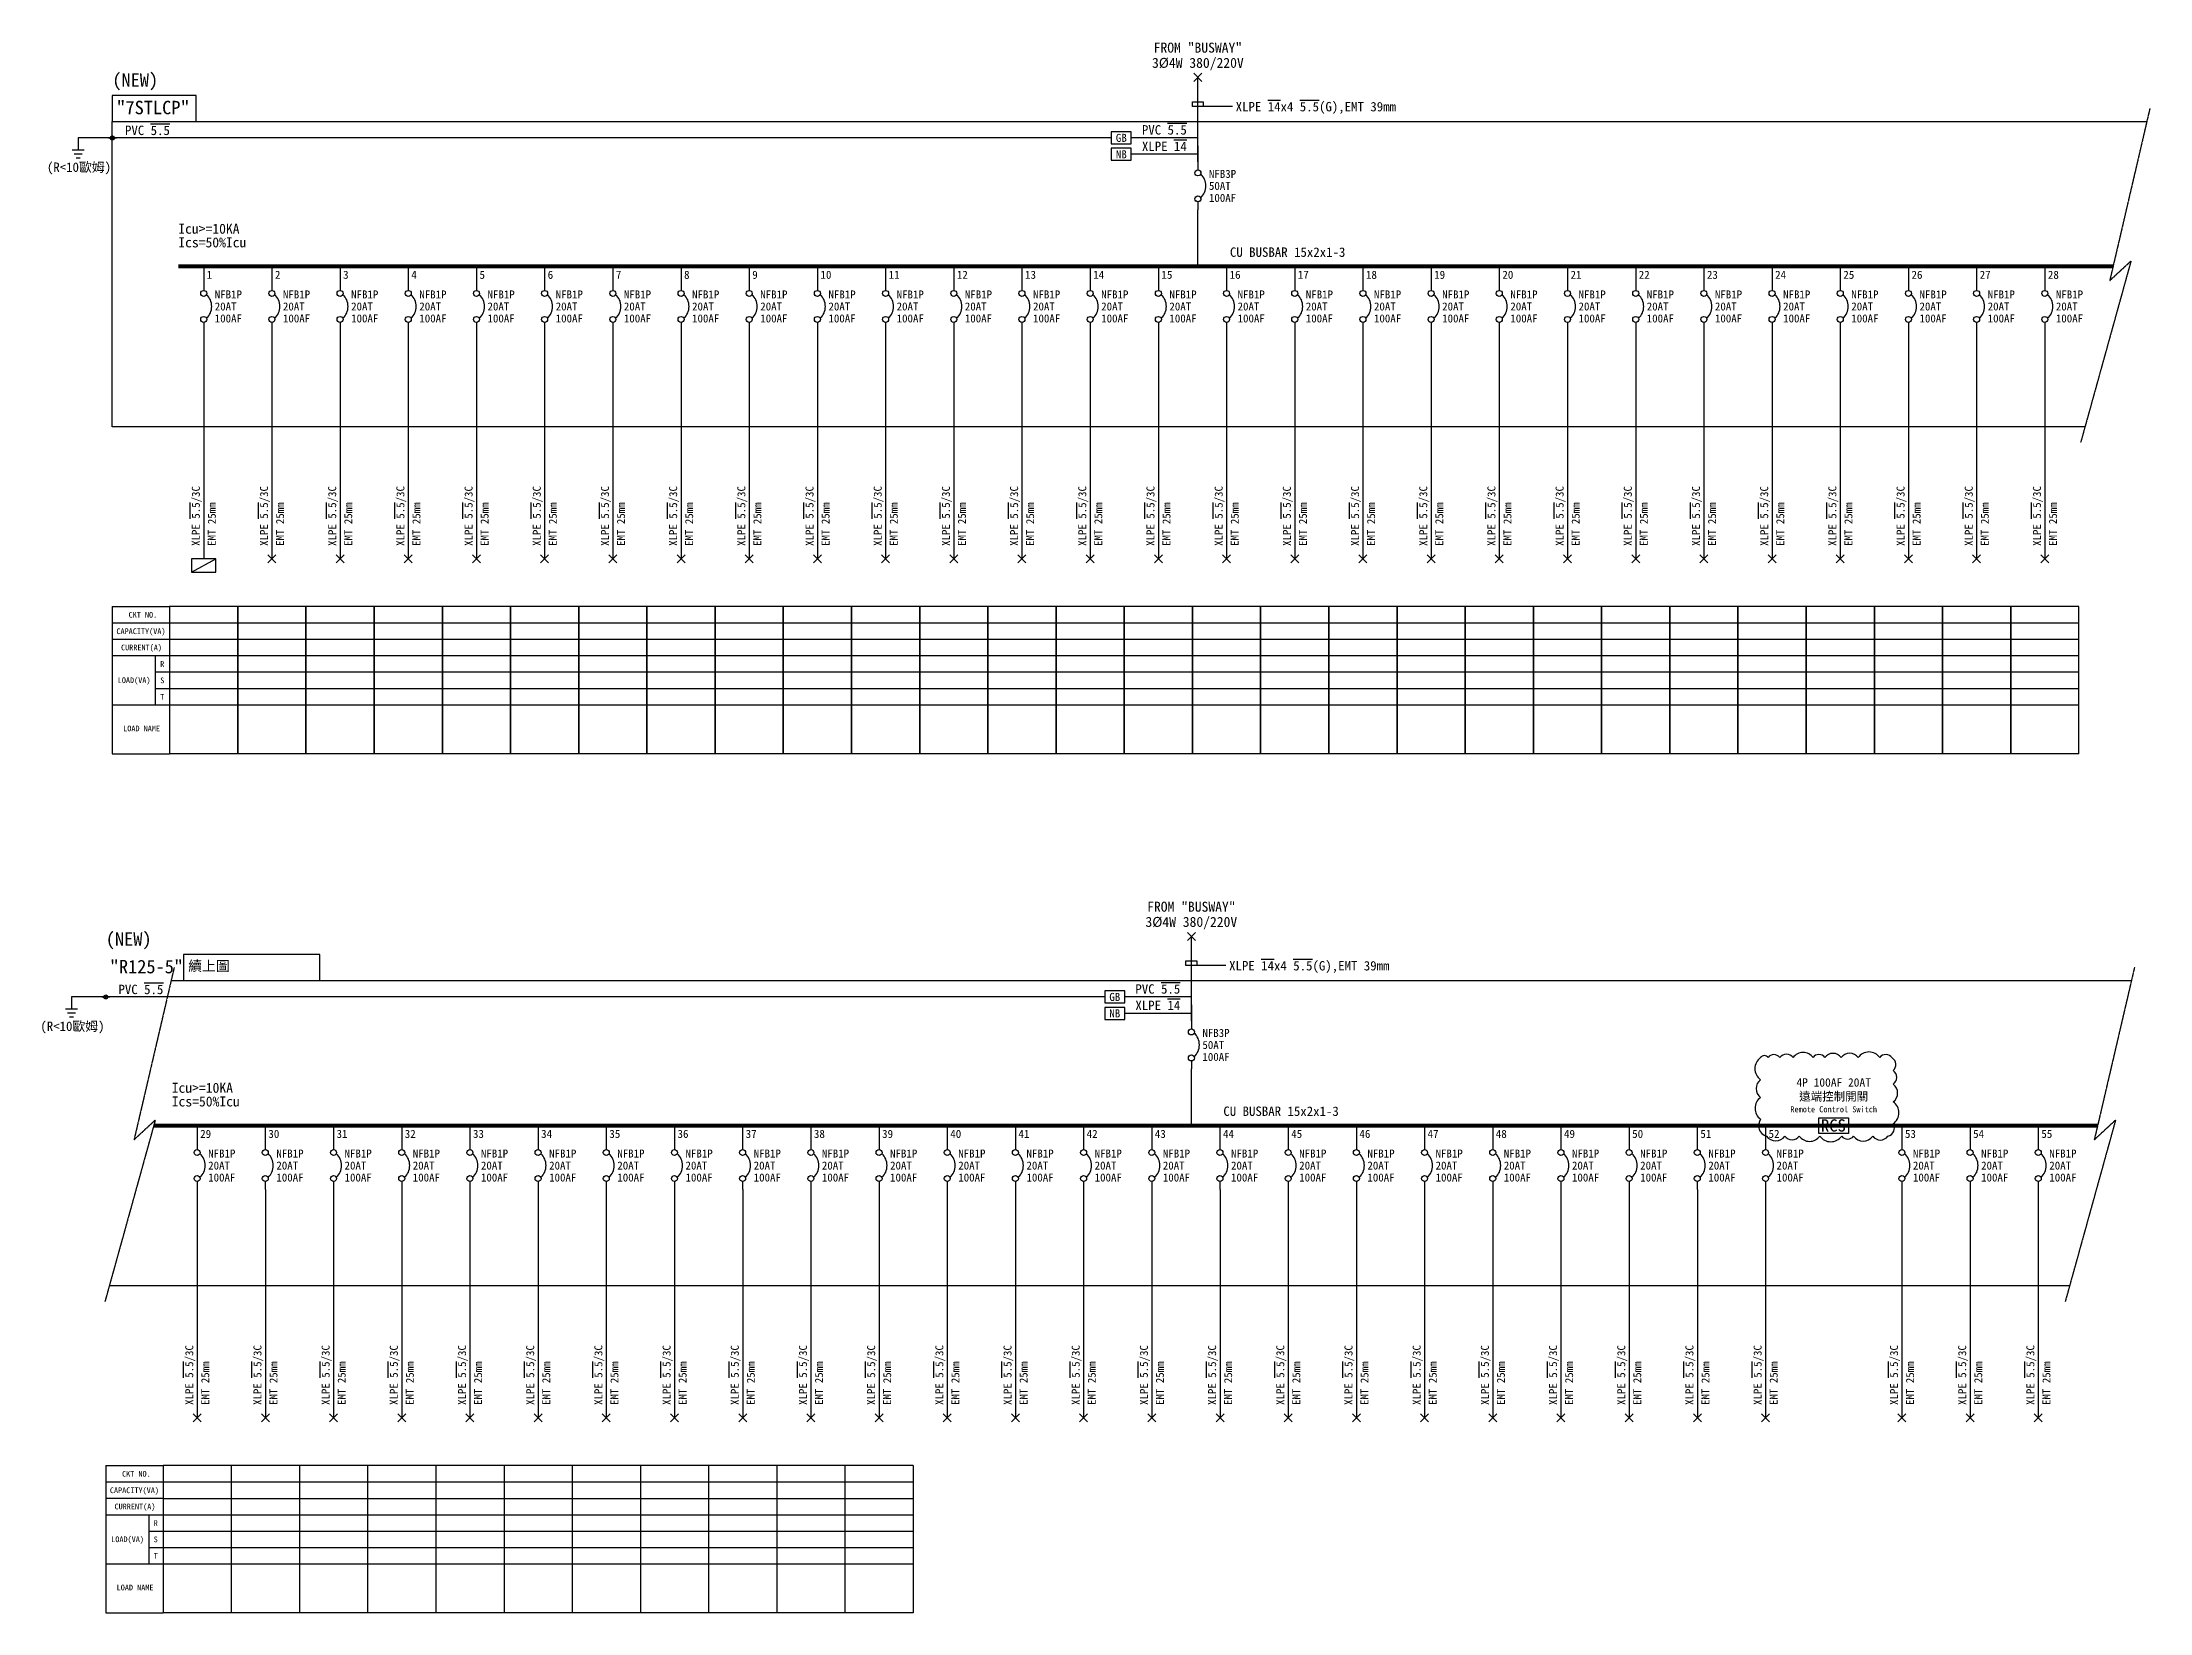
# Model space of a CAD drawing. Header units: millimetres. Extents: x 2201 to 372602, y -460 to 64535.
# Drawn here: x 2201 to 64792, y 820 to 47478 of the extents above; entities that cross this region are included whole.
import ezdxf
from ezdxf.enums import TextEntityAlignment as Align

# ---------------------------------------------------------------- set-up
doc = ezdxf.new("R2010")
doc.units = ezdxf.units.MM
doc.set_wipeout_variables(frame=1)
doc.linetypes.add('CAD TEMPLATE [橫]$0$CENTER', pattern=[2, 1.25, -0.25, 0.25, -0.25])
for name, color, linetype in [('CAD TEMPLATE [橫]$0$4', 4, 'Continuous'), ('CAD TEMPLATE [橫]$0$BOX', 7, 'CAD TEMPLATE [橫]$0$CENTER'), ('CAD TEMPLATE [橫]$0$COLUMN', 7, 'Continuous'), ('CAD TEMPLATE [橫]$0$TEXT', 2, 'Continuous')]:
    doc.layers.add(name, color=color, linetype=linetype)
doc.styles.add('CAD TEMPLATE [橫]$0$標楷體', font='kaiu.ttf')

# ---------------------------------------------------------------- blocks, each defined once
blk = doc.blocks.new('CAD TEMPLATE [橫]$0$DOT')
blk.add_line((-1, 0), (1, 0))
for radius in [0.5, 0.25]:
    blk.add_circle((0, 0), radius)
blk = doc.blocks.new('CAD TEMPLATE [橫]$0$GND')
for p, q in [((-1.5, 0), (1.5, 0)), ((-1, -1), (1, -1)), ((-0.5, -2), (0.5, -2))]:
    blk.add_line(p, q)
blk = doc.blocks.new('CAD TEMPLATE [橫]$0$NFB')
at = {"color": 7}
for p, q in [((-6, 0), (-4, 0)), ((4, 0), (6, 0))]:
    blk.add_line(p, q, dxfattribs=at)
for centre in [(-3.25, 0), (3.25, 0)]:
    blk.add_circle(centre, 0.75, dxfattribs=at)
blk.add_arc((0, -2.0625), 4.0625, 42.832341, 137.167659, dxfattribs=at)
blk = doc.blocks.new('CAD TEMPLATE [橫]$0$XPT')
for p, q in [((-1, 1), (1, -1)), ((1, 1), (-1, -1))]:
    blk.add_line(p, q)
blk = doc.blocks.new('*U26')
at = {"color": 0, "linetype": 'Continuous'}
blk.add_line((257778, -111657), (257778, -111522), dxfattribs=at)
at = {"linetype": 'Continuous'}
for p, q in [((257778, -114660), (257778, -111657)), ((257778, -113769), (216208, -113771)), ((216208, -113771), (216208, -114216)), ((257778, -118494), (257778, -116442))]:
    blk.add_line(p, q, dxfattribs=at)
blk.add_lwpolyline([(259057, -112606), (257573, -112606), (257573, -112434), (257979, -112434), (257979, -112606)])
at = {"color": 0, "xscale": 150, "yscale": 150, "zscale": 150}
blk.add_blockref('CAD TEMPLATE [橫]$0$XPT', (257778, -111522), dxfattribs=at)
at = {"xscale": 148.5, "yscale": 148.5, "zscale": 148.5}
for name, p in [('CAD TEMPLATE [橫]$0$GND', (216208, -114216)), ('CAD TEMPLATE [橫]$0$DOT', (217481, -113771))]:
    blk.add_blockref(name, p, dxfattribs=at)
at = {"xscale": 148.5, "yscale": 148.5, "zscale": 148.5, "rotation": 270}
blk.add_blockref('CAD TEMPLATE [橫]$0$NFB', (257778, -115551), dxfattribs=at)
blk = doc.blocks.new('*U28')
at = {"color": 7, "linetype": 'Continuous'}
blk.add_line((0, 0), (0, -594), dxfattribs=at)
at = {"color": 7, "xscale": 148.5, "yscale": 148.5, "zscale": 148.5, "rotation": 270}
blk.add_blockref('CAD TEMPLATE [橫]$0$NFB', (0, -1485), dxfattribs=at)
blk.add_blockref('CAD TEMPLATE [橫]$0$NFB', (0, -1485), dxfattribs=at)
at = {"color": 7, "style": 'CAD TEMPLATE [橫]$0$標楷體'}
for s, p in [('20AT', (410, -1634)), ('NFB1P', (410, -1188)), ('100AF', (410, -2079))]:
    blk.add_text(s, height=297, dxfattribs=at).set_placement(p)
blk = doc.blocks.new('*U25')
at = {"ltscale": 1000}
blk.add_lwpolyline([(210435, -120870), (210435, -129351)], dxfattribs=at)
blk = doc.blocks.new('CAD TEMPLATE [橫]$0$L')
at = {"layer": 'CAD TEMPLATE [橫]$0$COLUMN', "linetype": 'Continuous'}
blk.add_line((-45, -50), (45, 0), dxfattribs=at)
blk.add_lwpolyline([(-45, 0), (-45, -50), (45, -50), (45, 0)], close=True, dxfattribs=at)
blk = doc.blocks.new('*U34')
at = {"layer": 'CAD TEMPLATE [橫]$0$4', "linetype": 'Continuous', "xscale": 10, "yscale": 10, "zscale": 10}
blk.add_blockref('CAD TEMPLATE [橫]$0$L', (210435, -126739), dxfattribs=at)
blk = doc.blocks.new('*U14')
blk.add_wipeout([(-3214, -388), (-2471, -388), (-2471, -834), (-3214, -834)])
for p, q in [((-2471, -388), (-3214, -388)), ((-3214, -388), (-3214, -834)), ((-2471, -834), (-2471, -388)), ((-3214, -834), (-2471, -834))]:
    blk.add_line(p, q)
at = {"linetype": 'Continuous'}
blk.add_line((0, -611), (-2471, -611), dxfattribs=at)
at = {"style": 'CAD TEMPLATE [橫]$0$標楷體'}
blk.add_text('GB', height=300, dxfattribs=at).set_placement((-2842, -611), align=Align.MIDDLE)
blk.add_wipeout([(-3214, -999), (-2471, -999), (-2471, -1444), (-3214, -1444)])
for p, q in [((-2471, -999), (-3214, -999)), ((-3214, -999), (-3214, -1444)), ((-3214, -1444), (-2471, -1444)), ((-2471, -1444), (-2471, -999))]:
    blk.add_line(p, q)
at = {"linetype": 'Continuous'}
blk.add_line((0, -1222), (-2471, -1222), dxfattribs=at)
at = {"style": 'CAD TEMPLATE [橫]$0$標楷體'}
blk.add_text('NB', height=300, dxfattribs=at).set_placement((-2842, -1222), align=Align.MIDDLE)
blk = doc.blocks.new('*U31')
at = {"layer": 'CAD TEMPLATE [橫]$0$TEXT', "color": 0, "style": 'CAD TEMPLATE [橫]$0$標楷體'}
for s, height, p in [('XLPE %%O5.5%%O/3C', 297.03, (-144, -4427)), ('EMT 25mm', 297, (450, -4427))]:
    blk.add_text(s, height=height, rotation=90, dxfattribs=at).set_placement(p)
blk = doc.blocks.new('*U20')
at = {"style": 'CAD TEMPLATE [橫]$0$標楷體'}
for s, height, p in [('Icu>=10KA', 371.2, (0, 1215)), ('Ics=50%%%Icu', 371.25, (0, 708))]:
    blk.add_text(s, height=height, dxfattribs=at).set_placement(p)
blk = doc.blocks.new('*U29')
at = {"layer": 'CAD TEMPLATE [橫]$0$TEXT', "color": 0, "style": 'CAD TEMPLATE [橫]$0$標楷體'}
for s, p in [('XLPE %%O14%%Ox4 %%O5.5%%O(G),EMT 39mm', (1401, 373)), ('PVC %%O5.5', (-39827, -507)), ('XLPE %%O14', (-2078, -1100)), ('PVC %%O5.5', (-2078, -489))]:
    blk.add_text(s, height=350, dxfattribs=at).set_placement(p)
blk = doc.blocks.new('*U27')
at = {"color": 7, "linetype": 'Continuous'}
blk.add_line((0, 0), (0, -594), dxfattribs=at)
at = {"color": 7, "xscale": 148.5, "yscale": 148.5, "zscale": 148.5, "rotation": 270}
blk.add_blockref('CAD TEMPLATE [橫]$0$NFB', (0, -1485), dxfattribs=at)
at = {"color": 7, "style": 'CAD TEMPLATE [橫]$0$標楷體'}
for s, p in [('50AT', (410, -1634)), ('NFB3P', (410, -1188)), ('100AF', (410, -2079))]:
    blk.add_text(s, height=297, dxfattribs=at).set_placement(p)
blk = doc.blocks.new('*U30')
at = {"color": 6, "style": 'CAD TEMPLATE [橫]$0$標楷體'}
blk.add_text('(NEW)', height=500, dxfattribs=at).set_placement((0, 326))
at = {"style": 'CAD TEMPLATE [橫]$0$標楷體'}
blk.add_text('3Ø4W 380/220V', height=371.25, dxfattribs=at).set_placement((40297, 1027), align=Align.CENTER)
blk = doc.blocks.new('*U24')
at = {"style": 'CAD TEMPLATE [橫]$0$標楷體'}
blk.add_text('(R<10歐姆)', height=350, dxfattribs=at).set_placement((1227, -1290), align=Align.RIGHT)
blk = doc.blocks.new('*U18')
at = {"xscale": 148.5, "yscale": 148.5, "zscale": 148.5}
blk.add_blockref('CAD TEMPLATE [橫]$0$XPT', (210435, -126739), dxfattribs=at)
blk = doc.blocks.new('CAD TEMPLATE [橫]$0$LOAD_HEADER1')
for p, q in [((0, 0), (0, -36)), ((0, 0), (14, 0)), ((14, 0), (14, -36)), ((0, -4), (14, -4)), ((0, -8), (14, -8)), ((0, -12), (14, -12)), ((10.5, -12), (10.5, -24)), ((10.5, -16), (14, -16)), ((10.5, -20), (14, -20)), ((0, -24), (14, -24)), ((0, -36), (14, -36))]:
    blk.add_line(p, q)
at = {"style": 'CAD TEMPLATE [橫]$0$標楷體'}
for s, p in [('CKT NO.', (3.98, -2.71)), ('CAPACITY(VA)', (1, -6.74)), ('CURRENT(A)', (2.13, -10.7)), ('R', (11.71, -14.75)), ('LOAD(VA)', (1.33, -18.72)), ('S', (11.71, -18.75)), ('T', (11.71, -22.75)), ('LOAD NAME', (2.66, -30.5))]:
    blk.add_text(s, height=1.4, dxfattribs=at).set_placement(p)
blk = doc.blocks.new('*U32')
at = {"color": 7}
for p, q in [((2126.25, 5467.5), (2126.25, 0)), ((2126.25, 5467.5), (2126.25, 0)), ((2126.25, 4860), (4657.5, 4860)), ((4657.5, 5467.5), (4657.5, 0)), ((4657.5, 4860), (7188.75, 4860)), ((7188.75, 5467.5), (7188.75, 0)), ((7188.75, 4860), (9720, 4860)), ((9720, 5467.5), (9720, 0)), ((9720, 4860), (12251.25, 4860)), ((12251.25, 5467.5), (12251.25, 0)), ((12251.25, 4860), (14782.5, 4860)), ((14782.5, 5467.5), (14782.5, 0)), ((14782.5, 4860), (17313.75, 4860)), ((17313.75, 5467.5), (17313.75, 0)), ((17313.75, 4860), (19845, 4860)), ((19845, 5467.5), (19845, 0)), ((19845, 4860), (22376.25, 4860)), ((22376.25, 5467.5), (22376.25, 0)), ((22376.25, 4860), (24907.5, 4860)), ((24907.5, 5467.5), (24907.5, 0)), ((24907.5, 4860), (27438.75, 4860)), ((27438.75, 5467.5), (27438.75, 0)), ((27438.75, 4860), (29970, 4860)), ((29970, 5467.5), (29970, 0)), ((29970, 4860), (32501.25, 4860)), ((32501.25, 5467.5), (32501.25, 0)), ((32501.25, 4860), (35032.5, 4860)), ((35032.5, 5467.5), (35032.5, 0)), ((35032.5, 4860), (37563.75, 4860)), ((37563.75, 5467.5), (37563.75, 0)), ((37563.75, 4860), (40095, 4860)), ((40095, 5467.5), (40095, 0)), ((40095, 4860), (42626.25, 4860)), ((42626.25, 5467.5), (42626.25, 0)), ((42626.25, 4860), (45157.5, 4860)), ((45157.5, 5467.5), (45157.5, 0)), ((45157.5, 4860), (47688.75, 4860)), ((47688.75, 5467.5), (47688.75, 0)), ((47688.75, 4860), (50220, 4860)), ((50220, 5467.5), (50220, 0)), ((50220, 4860), (52751.25, 4860)), ((52751.25, 5467.5), (52751.25, 0)), ((52751.25, 4860), (55282.5, 4860)), ((55282.5, 5467.5), (55282.5, 0)), ((55282.5, 4860), (57813.75, 4860)), ((57813.75, 5467.5), (57813.75, 0)), ((57813.75, 4860), (60345, 4860)), ((60345, 5467.5), (60345, 0)), ((60345, 4860), (62876.25, 4860)), ((62876.25, 5467.5), (62876.25, 0)), ((62876.25, 4860), (65407.5, 4860)), ((65407.5, 5467.5), (65407.5, 0)), ((65407.5, 4860), (67938.75, 4860)), ((67938.75, 5467.5), (67938.75, 0)), ((67938.75, 4860), (70470, 4860)), ((70470, 5467.5), (70470, 0)), ((70470, 4860), (73001.25, 4860)), ((2126.25, 4252.5), (4657.5, 4252.5)), ((4657.5, 4252.5), (7188.75, 4252.5)), ((7188.75, 4252.5), (9720, 4252.5)), ((9720, 4252.5), (12251.25, 4252.5)), ((12251.25, 4252.5), (14782.5, 4252.5)), ((14782.5, 4252.5), (17313.75, 4252.5)), ((17313.75, 4252.5), (19845, 4252.5)), ((19845, 4252.5), (22376.25, 4252.5)), ((22376.25, 4252.5), (24907.5, 4252.5)), ((24907.5, 4252.5), (27438.75, 4252.5)), ((27438.75, 4252.5), (29970, 4252.5)), ((29970, 4252.5), (32501.25, 4252.5)), ((32501.25, 4252.5), (35032.5, 4252.5)), ((35032.5, 4252.5), (37563.75, 4252.5)), ((37563.75, 4252.5), (40095, 4252.5)), ((40095, 4252.5), (42626.25, 4252.5)), ((42626.25, 4252.5), (45157.5, 4252.5)), ((45157.5, 4252.5), (47688.75, 4252.5)), ((47688.75, 4252.5), (50220, 4252.5)), ((50220, 4252.5), (52751.25, 4252.5)), ((52751.25, 4252.5), (55282.5, 4252.5)), ((55282.5, 4252.5), (57813.75, 4252.5)), ((57813.75, 4252.5), (60345, 4252.5)), ((60345, 4252.5), (62876.25, 4252.5)), ((62876.25, 4252.5), (65407.5, 4252.5)), ((65407.5, 4252.5), (67938.75, 4252.5)), ((67938.75, 4252.5), (70470, 4252.5)), ((70470, 4252.5), (73001.25, 4252.5)), ((2126.25, 3645), (4657.5, 3645)), ((4657.5, 3645), (7188.75, 3645)), ((7188.75, 3645), (9720, 3645)), ((9720, 3645), (12251.25, 3645)), ((12251.25, 3645), (14782.5, 3645)), ((14782.5, 3645), (17313.75, 3645)), ((17313.75, 3645), (19845, 3645)), ((19845, 3645), (22376.25, 3645)), ((22376.25, 3645), (24907.5, 3645)), ((24907.5, 3645), (27438.75, 3645)), ((27438.75, 3645), (29970, 3645)), ((29970, 3645), (32501.25, 3645)), ((32501.25, 3645), (35032.5, 3645)), ((35032.5, 3645), (37563.75, 3645)), ((37563.75, 3645), (40095, 3645)), ((40095, 3645), (42626.25, 3645)), ((42626.25, 3645), (45157.5, 3645)), ((45157.5, 3645), (47688.75, 3645)), ((47688.75, 3645), (50220, 3645)), ((50220, 3645), (52751.25, 3645)), ((52751.25, 3645), (55282.5, 3645)), ((55282.5, 3645), (57813.75, 3645)), ((57813.75, 3645), (60345, 3645)), ((60345, 3645), (62876.25, 3645)), ((62876.25, 3645), (65407.5, 3645)), ((65407.5, 3645), (67938.75, 3645)), ((67938.75, 3645), (70470, 3645)), ((70470, 3645), (73001.25, 3645)), ((2126.25, 3037.5), (4657.5, 3037.5)), ((2126.25, 2430), (4657.5, 2430)), ((4657.5, 3037.5), (7188.75, 3037.5)), ((4657.5, 2430), (7188.75, 2430)), ((7188.75, 3037.5), (9720, 3037.5)), ((7188.75, 2430), (9720, 2430)), ((9720, 3037.5), (12251.25, 3037.5)), ((9720, 2430), (12251.25, 2430)), ((12251.25, 3037.5), (14782.5, 3037.5)), ((12251.25, 2430), (14782.5, 2430)), ((14782.5, 3037.5), (17313.75, 3037.5)), ((14782.5, 2430), (17313.75, 2430)), ((17313.75, 3037.5), (19845, 3037.5)), ((17313.75, 2430), (19845, 2430)), ((19845, 3037.5), (22376.25, 3037.5)), ((19845, 2430), (22376.25, 2430)), ((22376.25, 3037.5), (24907.5, 3037.5)), ((22376.25, 2430), (24907.5, 2430)), ((24907.5, 3037.5), (27438.75, 3037.5)), ((24907.5, 2430), (27438.75, 2430)), ((27438.75, 3037.5), (29970, 3037.5)), ((27438.75, 2430), (29970, 2430)), ((29970, 3037.5), (32501.25, 3037.5)), ((29970, 2430), (32501.25, 2430)), ((32501.25, 3037.5), (35032.5, 3037.5)), ((32501.25, 2430), (35032.5, 2430)), ((35032.5, 3037.5), (37563.75, 3037.5)), ((35032.5, 2430), (37563.75, 2430)), ((37563.75, 3037.5), (40095, 3037.5)), ((37563.75, 2430), (40095, 2430)), ((40095, 3037.5), (42626.25, 3037.5)), ((40095, 2430), (42626.25, 2430)), ((42626.25, 3037.5), (45157.5, 3037.5)), ((42626.25, 2430), (45157.5, 2430)), ((45157.5, 3037.5), (47688.75, 3037.5)), ((45157.5, 2430), (47688.75, 2430)), ((47688.75, 3037.5), (50220, 3037.5)), ((47688.75, 2430), (50220, 2430)), ((50220, 3037.5), (52751.25, 3037.5)), ((50220, 2430), (52751.25, 2430)), ((52751.25, 3037.5), (55282.5, 3037.5)), ((52751.25, 2430), (55282.5, 2430)), ((55282.5, 3037.5), (57813.75, 3037.5)), ((55282.5, 2430), (57813.75, 2430)), ((57813.75, 3037.5), (60345, 3037.5)), ((57813.75, 2430), (60345, 2430)), ((60345, 3037.5), (62876.25, 3037.5)), ((60345, 2430), (62876.25, 2430)), ((62876.25, 3037.5), (65407.5, 3037.5)), ((62876.25, 2430), (65407.5, 2430)), ((65407.5, 3037.5), (67938.75, 3037.5)), ((65407.5, 2430), (67938.75, 2430)), ((67938.75, 3037.5), (70470, 3037.5)), ((67938.75, 2430), (70470, 2430)), ((70470, 3037.5), (73001.25, 3037.5)), ((70470, 2430), (73001.25, 2430)), ((2126.25, 1822.5), (4657.5, 1822.5)), ((4657.5, 1822.5), (7188.75, 1822.5)), ((7188.75, 1822.5), (9720, 1822.5)), ((9720, 1822.5), (12251.25, 1822.5)), ((12251.25, 1822.5), (14782.5, 1822.5)), ((14782.5, 1822.5), (17313.75, 1822.5)), ((17313.75, 1822.5), (19845, 1822.5)), ((19845, 1822.5), (22376.25, 1822.5)), ((22376.25, 1822.5), (24907.5, 1822.5)), ((24907.5, 1822.5), (27438.75, 1822.5)), ((27438.75, 1822.5), (29970, 1822.5)), ((29970, 1822.5), (32501.25, 1822.5)), ((32501.25, 1822.5), (35032.5, 1822.5)), ((35032.5, 1822.5), (37563.75, 1822.5)), ((37563.75, 1822.5), (40095, 1822.5)), ((40095, 1822.5), (42626.25, 1822.5)), ((42626.25, 1822.5), (45157.5, 1822.5)), ((45157.5, 1822.5), (47688.75, 1822.5)), ((47688.75, 1822.5), (50220, 1822.5)), ((50220, 1822.5), (52751.25, 1822.5)), ((52751.25, 1822.5), (55282.5, 1822.5)), ((55282.5, 1822.5), (57813.75, 1822.5)), ((57813.75, 1822.5), (60345, 1822.5)), ((60345, 1822.5), (62876.25, 1822.5)), ((62876.25, 1822.5), (65407.5, 1822.5)), ((65407.5, 1822.5), (67938.75, 1822.5)), ((67938.75, 1822.5), (70470, 1822.5)), ((70470, 1822.5), (73001.25, 1822.5))]:
    blk.add_line(p, q, dxfattribs=at)
at = {"ltscale": 1000}
for p, q in [((4657.5, 0), (4657.5, 5467.5)), ((7188.75, 0), (7188.75, 5467.5)), ((9720, 0), (9720, 5467.5)), ((12251.25, 0), (12251.25, 5467.5)), ((14782.5, 0), (14782.5, 5467.5)), ((17313.75, 0), (17313.75, 5467.5)), ((19845, 0), (19845, 5467.5)), ((22376.25, 0), (22376.25, 5467.5)), ((24907.5, 0), (24907.5, 5467.5)), ((27438.75, 0), (27438.75, 5467.5)), ((29970, 0), (29970, 5467.5)), ((32501.25, 0), (32501.25, 5467.5)), ((35032.5, 0), (35032.5, 5467.5)), ((37563.75, 0), (37563.75, 5467.5)), ((40095, 0), (40095, 5467.5)), ((42626.25, 0), (42626.25, 5467.5)), ((45157.5, 0), (45157.5, 5467.5)), ((47688.75, 0), (47688.75, 5467.5)), ((50220, 0), (50220, 5467.5)), ((52751.25, 0), (52751.25, 5467.5)), ((55282.5, 0), (55282.5, 5467.5)), ((57813.75, 0), (57813.75, 5467.5)), ((60345, 0), (60345, 5467.5)), ((62876.25, 0), (62876.25, 5467.5)), ((65407.5, 0), (65407.5, 5467.5)), ((67938.75, 0), (67938.75, 5467.5)), ((70470, 0), (70470, 5467.5)), ((73001.25, 0), (73001.25, 5467.5))]:
    blk.add_line(p, q, dxfattribs=at)
at = {"color": 7, "ltscale": 1000}
for p, q in [((4657.5, 0), (2126.25, 0)), ((7188.75, 0), (4657.5, 0)), ((9720, 0), (7188.75, 0)), ((12251.25, 0), (9720, 0)), ((14782.5, 0), (12251.25, 0)), ((17313.75, 0), (14782.5, 0)), ((19845, 0), (17313.75, 0)), ((22376.25, 0), (19845, 0)), ((24907.5, 0), (22376.25, 0)), ((27438.75, 0), (24907.5, 0)), ((29970, 0), (27438.75, 0)), ((32501.25, 0), (29970, 0)), ((35032.5, 0), (32501.25, 0)), ((37563.75, 0), (35032.5, 0)), ((40095, 0), (37563.75, 0)), ((42626.25, 0), (40095, 0)), ((45157.5, 0), (42626.25, 0)), ((47688.75, 0), (45157.5, 0)), ((50220, 0), (47688.75, 0)), ((52751.25, 0), (50220, 0)), ((55282.5, 0), (52751.25, 0)), ((57813.75, 0), (55282.5, 0)), ((60345, 0), (57813.75, 0)), ((62876.25, 0), (60345, 0)), ((65407.5, 0), (62876.25, 0)), ((67938.75, 0), (65407.5, 0)), ((70470, 0), (67938.75, 0)), ((73001.25, 0), (70470, 0))]:
    blk.add_line(p, q, dxfattribs=at)
blk.add_lwpolyline([(0, 23480.4597), (3110.831713, 23480.4597), (3110.831713, 24443.90084), (0, 24443.90084)], close=True, dxfattribs=at)
blk.add_lwpolyline([(73227.260906, 12146.186788), (0, 12146.186788), (0, 23480.4597), (75522.107819, 23480.4597)], dxfattribs=at)
at = {"color": 0, "const_width": 150.35625}
blk.add_lwpolyline([(2449.276417, 18095.389682), (74267.253568, 18095.389682)], dxfattribs=at)
at = {"color": 7}
for points in [[(4657.5, 5467.5), (2126.25, 5467.5)], [(7188.75, 5467.5), (4657.5, 5467.5)], [(9720, 5467.5), (7188.75, 5467.5)], [(12251.25, 5467.5), (9720, 5467.5)], [(14782.5, 5467.5), (12251.25, 5467.5)], [(17313.75, 5467.5), (14782.5, 5467.5)], [(19845, 5467.5), (17313.75, 5467.5)], [(22376.25, 5467.5), (19845, 5467.5)], [(24907.5, 5467.5), (22376.25, 5467.5)], [(27438.75, 5467.5), (24907.5, 5467.5)], [(29970, 5467.5), (27438.75, 5467.5)], [(32501.25, 5467.5), (29970, 5467.5)], [(35032.5, 5467.5), (32501.25, 5467.5)], [(37563.75, 5467.5), (35032.5, 5467.5)], [(40095, 5467.5), (37563.75, 5467.5)], [(42626.25, 5467.5), (40095, 5467.5)], [(45157.5, 5467.5), (42626.25, 5467.5)], [(47688.75, 5467.5), (45157.5, 5467.5)], [(50220, 5467.5), (47688.75, 5467.5)], [(52751.25, 5467.5), (50220, 5467.5)], [(55282.5, 5467.5), (52751.25, 5467.5)], [(57813.75, 5467.5), (55282.5, 5467.5)], [(60345, 5467.5), (57813.75, 5467.5)], [(62876.25, 5467.5), (60345, 5467.5)], [(65407.5, 5467.5), (62876.25, 5467.5)], [(67938.75, 5467.5), (65407.5, 5467.5)], [(70470, 5467.5), (67938.75, 5467.5)], [(73001.25, 5467.5), (70470, 5467.5)]]:
    blk.add_lwpolyline(points, dxfattribs=at)
at = {"layer": 'CAD TEMPLATE [橫]$0$BOX'}
blk.add_lwpolyline([(75634.193064, 23961.461289), (74144.47972, 17568.519116), (74933.15178, 18298.308055), (73066.342886, 11565.852377)], dxfattribs=at)
at = {"xscale": 151.8750000000045, "yscale": 151.8750000000045, "zscale": 151.8750000000045}
blk.add_blockref('CAD TEMPLATE [橫]$0$LOAD_HEADER1', (0, 5467.5), dxfattribs=at)
blk = doc.blocks.new('*U33')
at = {"color": 7}
for p, q in [((2126, 5468), (2126, 0)), ((2126, 4860), (4658, 4860)), ((4658, 5468), (4658, 0)), ((4658, 5468), (4658, 0)), ((4658, 4860), (7189, 4860)), ((7189, 5468), (7189, 0)), ((7189, 5468), (7189, 0)), ((7189, 4860), (9720, 4860)), ((9720, 5468), (9720, 0)), ((9720, 5468), (9720, 0)), ((9720, 4860), (12251, 4860)), ((12251, 5468), (12251, 0)), ((12251, 5468), (12251, 0)), ((12251, 4860), (14783, 4860)), ((14783, 5468), (14783, 0)), ((14783, 5468), (14783, 0)), ((14783, 4860), (17314, 4860)), ((17314, 5468), (17314, 0)), ((17314, 5468), (17314, 0)), ((17314, 4860), (19845, 4860)), ((19845, 5468), (19845, 0)), ((19845, 5468), (19845, 0)), ((19845, 4860), (22376, 4860)), ((22376, 5468), (22376, 0)), ((22376, 5468), (22376, 0)), ((22376, 4860), (24908, 4860)), ((24908, 5468), (24908, 0)), ((24908, 5468), (24908, 0)), ((24908, 4860), (27439, 4860)), ((27439, 5468), (27439, 0)), ((27439, 5468), (27439, 0)), ((27439, 4860), (29970, 4860)), ((29970, 5468), (29970, 0)), ((2126, 4252), (4658, 4252)), ((4658, 4252), (7189, 4252)), ((7189, 4252), (9720, 4252)), ((9720, 4252), (12251, 4252)), ((12251, 4252), (14783, 4252)), ((14783, 4252), (17314, 4252)), ((17314, 4252), (19845, 4252)), ((19845, 4252), (22376, 4252)), ((22376, 4252), (24908, 4252)), ((24908, 4252), (27439, 4252)), ((27439, 4252), (29970, 4252)), ((2126, 3645), (4658, 3645)), ((4658, 3645), (7189, 3645)), ((7189, 3645), (9720, 3645)), ((9720, 3645), (12251, 3645)), ((12251, 3645), (14783, 3645)), ((14783, 3645), (17314, 3645)), ((17314, 3645), (19845, 3645)), ((19845, 3645), (22376, 3645)), ((22376, 3645), (24908, 3645)), ((24908, 3645), (27439, 3645)), ((27439, 3645), (29970, 3645)), ((2126, 3037), (4658, 3037)), ((2126, 2430), (4658, 2430)), ((4658, 3037), (7189, 3037)), ((4658, 2430), (7189, 2430)), ((7189, 3037), (9720, 3037)), ((7189, 2430), (9720, 2430)), ((9720, 3037), (12251, 3037)), ((9720, 2430), (12251, 2430)), ((12251, 3037), (14783, 3037)), ((12251, 2430), (14783, 2430)), ((14783, 3037), (17314, 3037)), ((14783, 2430), (17314, 2430)), ((17314, 3037), (19845, 3037)), ((17314, 2430), (19845, 2430)), ((19845, 3037), (22376, 3037)), ((19845, 2430), (22376, 2430)), ((22376, 3037), (24908, 3037)), ((22376, 2430), (24908, 2430)), ((24908, 3037), (27439, 3037)), ((24908, 2430), (27439, 2430)), ((27439, 3037), (29970, 3037)), ((27439, 2430), (29970, 2430)), ((2126, 1822), (4658, 1822)), ((4658, 1822), (7189, 1822)), ((7189, 1822), (9720, 1822)), ((9720, 1822), (12251, 1822)), ((12251, 1822), (14783, 1822)), ((14783, 1822), (17314, 1822)), ((17314, 1822), (19845, 1822)), ((19845, 1822), (22376, 1822)), ((22376, 1822), (24908, 1822)), ((24908, 1822), (27439, 1822)), ((27439, 1822), (29970, 1822))]:
    blk.add_line(p, q, dxfattribs=at)
at = {"color": 7, "ltscale": 1000}
for p, q in [((4658, 0), (2126, 0)), ((7189, 0), (4658, 0)), ((9720, 0), (7189, 0)), ((12251, 0), (9720, 0)), ((14783, 0), (12251, 0)), ((17314, 0), (14783, 0)), ((19845, 0), (17314, 0)), ((22376, 0), (19845, 0)), ((24908, 0), (22376, 0)), ((27439, 0), (24908, 0)), ((29970, 0), (27439, 0))]:
    blk.add_line(p, q, dxfattribs=at)
blk.add_lwpolyline([(2886, 23480), (7943, 23480), (7943, 24444), (2886, 24444)], close=True, dxfattribs=at)
for points in [[(2426, 23480), (75193, 23480)], [(72898, 12146), (131, 12146)]]:
    blk.add_lwpolyline(points, dxfattribs=at)
at = {"color": 0, "const_width": 150}
blk.add_lwpolyline([(1781, 18095), (73938, 18095)], dxfattribs=at)
at = {"color": 7}
for points in [[(4658, 5468), (2126, 5468)], [(7189, 5468), (4658, 5468)], [(9720, 5468), (7189, 5468)], [(12251, 5468), (9720, 5468)], [(14783, 5468), (12251, 5468)], [(17314, 5468), (14783, 5468)], [(19845, 5468), (17314, 5468)], [(22376, 5468), (19845, 5468)], [(24908, 5468), (22376, 5468)], [(27439, 5468), (24908, 5468)], [(29970, 5468), (27439, 5468)]]:
    blk.add_lwpolyline(points, dxfattribs=at)
at = {"layer": 'CAD TEMPLATE [橫]$0$BOX'}
for points in [[(2538, 23961), (1049, 17569), (1837, 18298), (-30, 11566)], [(75305, 23961), (73815, 17569), (74604, 18298), (72737, 11566)]]:
    blk.add_lwpolyline(points, dxfattribs=at)
at = {"xscale": 151.8750000000045, "yscale": 151.8750000000045, "zscale": 151.8750000000045}
blk.add_blockref('CAD TEMPLATE [橫]$0$LOAD_HEADER1', (0, 5468), dxfattribs=at)
at = {"insert": (3060, 24207), "char_height": 375.9, "width": 46782.5, "attachment_point": 1, "style": 'CAD TEMPLATE [橫]$0$標楷體'}
blk.add_mtext('續上圖', dxfattribs=at)

msp = doc.modelspace()

# ---------------------------------------------------------------- linework, layer by layer
at = {"color": 1}
msp.add_lwpolyline([(53234, 17314, 0.520567), (53234, 16656, 0.520567), (53234, 16129, 0.520567), (53234, 15486, 0.520567), (53408, 14983, 0.520567), (53953, 14983, 0.520567), (54381, 14983, 0.520567), (54992, 14983, 0.520567), (55641, 14983, 0.520567), (55993, 14983, 0.520567), (56563, 14983, 0.520567), (57014, 14983, 0.520567), (57168, 15347, 0.520567), (57168, 16003, 0.520567), (57168, 16520, 0.520567), (57168, 16935, 0.520567), (57140, 17304, 0.520567), (56770, 17314, 0.520567), (56130, 17314, 0.520567), (55625, 17314, 0.520567), (55142, 17314, 0.520567), (54791, 17314, 0.520567), (54196, 17314, 0.520567), (53802, 17314, 0.520567), (53454, 17314, 0.520567)], format="xyb", close=True, dxfattribs=at)
at = {"color": 1, "ltscale": 1000}
msp.add_lwpolyline([(54966, 15528), (55841, 15528), (55841, 15064), (54966, 15064)], close=True, dxfattribs=at)

# ---------------------------------------------------------------- block references
at = {"xscale": 0.7999999999999716, "yscale": 0.7999999999999716, "zscale": 0.7999999999999716}
for name, p in [('*U30', (4284, 45893)), ('*U26', (-169700, 135649)), ('*U24', (3267, 44655)), ('*U20', (6244, 40815)), ('*U28', (6998, 40815)), ('*U28', (9023, 40815)), ('*U28', (11048, 40815)), ('*U28', (13073, 40815)), ('*U28', (15098, 40815)), ('*U28', (17123, 40815)), ('*U28', (19148, 40815)), ('*U28', (21173, 40815)), ('*U28', (23198, 40815)), ('*U28', (25223, 40815)), ('*U28', (27248, 40815)), ('*U28', (29273, 40815)), ('*U28', (31298, 40815)), ('*U28', (33323, 40815)), ('*U28', (35348, 40815)), ('*U28', (37373, 40815)), ('*U28', (39398, 40815)), ('*U28', (41423, 40815)), ('*U28', (43448, 40815)), ('*U28', (45473, 40815)), ('*U28', (47498, 40815)), ('*U28', (49523, 40815)), ('*U28', (51548, 40815)), ('*U28', (53573, 40815)), ('*U28', (55598, 40815)), ('*U28', (57623, 40815)), ('*U28', (59648, 40815)), ('*U28', (61673, 40815)), ('*U25', (-161350, 135610)), ('*U25', (-159325, 135610)), ('*U25', (-157300, 135610)), ('*U25', (-155275, 135610)), ('*U25', (-153250, 135610)), ('*U25', (-151225, 135610)), ('*U25', (-149200, 135610)), ('*U25', (-147175, 135610)), ('*U25', (-145150, 135610)), ('*U25', (-143125, 135610)), ('*U25', (-141100, 135610)), ('*U25', (-139075, 135610)), ('*U25', (-137050, 135610)), ('*U25', (-135025, 135610)), ('*U25', (-133000, 135610)), ('*U25', (-130975, 135610)), ('*U25', (-128950, 135610)), ('*U25', (-126925, 135610)), ('*U25', (-124900, 135610)), ('*U25', (-122875, 135610)), ('*U25', (-120850, 135610)), ('*U25', (-118825, 135610)), ('*U25', (-116800, 135610)), ('*U25', (-114775, 135610)), ('*U25', (-112750, 135610)), ('*U25', (-110725, 135610)), ('*U25', (-108700, 135610)), ('*U25', (-106675, 135610)), ('*U31', (6998, 36055)), ('*U31', (9023, 36055)), ('*U31', (11048, 36055)), ('*U31', (13073, 36055)), ('*U31', (15098, 36055)), ('*U31', (17123, 36055)), ('*U31', (19148, 36055)), ('*U31', (21173, 36055)), ('*U31', (23198, 36055)), ('*U31', (25223, 36055)), ('*U31', (27248, 36055)), ('*U31', (29273, 36055)), ('*U31', (31298, 36055)), ('*U31', (33323, 36055)), ('*U31', (35348, 36055)), ('*U31', (37373, 36055)), ('*U31', (39398, 36055)), ('*U31', (41423, 36055)), ('*U31', (43448, 36055)), ('*U31', (45473, 36055)), ('*U31', (47498, 36055)), ('*U31', (49523, 36055)), ('*U31', (51548, 36055)), ('*U31', (53573, 36055)), ('*U31', (55598, 36055)), ('*U31', (57623, 36055)), ('*U31', (59648, 36055)), ('*U31', (61673, 36055)), ('*U34', (-161350, 133520)), ('*U18', (-159325, 133520)), ('*U18', (-157300, 133520)), ('*U18', (-155275, 133520)), ('*U18', (-153250, 133520)), ('*U18', (-151225, 133520)), ('*U18', (-149200, 133520)), ('*U18', (-147175, 133520)), ('*U18', (-145150, 133520)), ('*U18', (-143125, 133520)), ('*U18', (-141100, 133520)), ('*U18', (-139075, 133520)), ('*U18', (-137050, 133520)), ('*U18', (-135025, 133520)), ('*U18', (-133000, 133520)), ('*U18', (-130975, 133520)), ('*U18', (-128950, 133520)), ('*U18', (-126925, 133520)), ('*U18', (-124900, 133520)), ('*U18', (-122875, 133520)), ('*U18', (-120850, 133520)), ('*U18', (-118825, 133520)), ('*U18', (-116800, 133520)), ('*U18', (-114775, 133520)), ('*U18', (-112750, 133520)), ('*U18', (-110725, 133520)), ('*U18', (-108700, 133520)), ('*U18', (-106675, 133520)), ('*U30', (4090, 20375)), ('*U26', (-169894, 110131)), ('*U24', (3072, 19137)), ('*U20', (6049, 15296)), ('*U28', (6803, 15296)), ('*U28', (8828, 15296)), ('*U28', (10853, 15296)), ('*U28', (12878, 15296)), ('*U28', (14903, 15296)), ('*U28', (16928, 15296)), ('*U28', (18953, 15296)), ('*U28', (20978, 15296)), ('*U28', (23003, 15296)), ('*U28', (25028, 15296)), ('*U28', (27053, 15296)), ('*U28', (29078, 15296)), ('*U28', (31103, 15296)), ('*U28', (33128, 15296)), ('*U28', (35153, 15296)), ('*U28', (37178, 15296)), ('*U28', (39203, 15296)), ('*U28', (41228, 15296)), ('*U28', (43253, 15296)), ('*U28', (45278, 15296)), ('*U28', (47303, 15296)), ('*U28', (49328, 15296)), ('*U28', (51353, 15296)), ('*U28', (53378, 15296)), ('*U28', (57428, 15296)), ('*U28', (59453, 15296)), ('*U28', (61478, 15296)), ('*U25', (-161544, 110091)), ('*U25', (-159519, 110091)), ('*U25', (-157494, 110091)), ('*U25', (-155469, 110091)), ('*U25', (-153444, 110091)), ('*U25', (-151419, 110091)), ('*U25', (-149394, 110091)), ('*U25', (-147369, 110091)), ('*U25', (-145344, 110091)), ('*U25', (-143319, 110091)), ('*U25', (-141294, 110091)), ('*U25', (-139269, 110091)), ('*U25', (-137244, 110091)), ('*U25', (-135219, 110091)), ('*U25', (-133194, 110091)), ('*U25', (-131169, 110091)), ('*U25', (-129144, 110091)), ('*U25', (-127119, 110091)), ('*U25', (-125094, 110091)), ('*U25', (-123069, 110091)), ('*U25', (-121044, 110091)), ('*U25', (-119019, 110091)), ('*U25', (-116994, 110091)), ('*U25', (-114969, 110091)), ('*U25', (-110919, 110091)), ('*U25', (-108894, 110091)), ('*U25', (-106869, 110091)), ('*U31', (6803, 10537)), ('*U31', (8828, 10537)), ('*U31', (10853, 10537)), ('*U31', (12878, 10537)), ('*U31', (14903, 10537)), ('*U31', (16928, 10537)), ('*U31', (18953, 10537)), ('*U31', (20978, 10537)), ('*U31', (23003, 10537)), ('*U31', (25028, 10537)), ('*U31', (27053, 10537)), ('*U31', (29078, 10537)), ('*U31', (31103, 10537)), ('*U31', (33128, 10537)), ('*U31', (35153, 10537)), ('*U31', (37178, 10537)), ('*U31', (39203, 10537)), ('*U31', (41228, 10537)), ('*U31', (43253, 10537)), ('*U31', (45278, 10537)), ('*U31', (47303, 10537)), ('*U31', (49328, 10537)), ('*U31', (51353, 10537)), ('*U31', (53378, 10537)), ('*U31', (57428, 10537)), ('*U31', (59453, 10537)), ('*U31', (61478, 10537)), ('*U18', (-161544, 108002)), ('*U18', (-159519, 108002)), ('*U18', (-157494, 108002)), ('*U18', (-155469, 108002)), ('*U18', (-153444, 108002)), ('*U18', (-151419, 108002)), ('*U18', (-149394, 108002)), ('*U18', (-147369, 108002)), ('*U18', (-145344, 108002)), ('*U18', (-143319, 108002)), ('*U18', (-141294, 108002)), ('*U18', (-139269, 108002)), ('*U18', (-137244, 108002)), ('*U18', (-135219, 108002)), ('*U18', (-133194, 108002)), ('*U18', (-131169, 108002)), ('*U18', (-129144, 108002)), ('*U18', (-127119, 108002)), ('*U18', (-125094, 108002)), ('*U18', (-123069, 108002)), ('*U18', (-121044, 108002)), ('*U18', (-119019, 108002)), ('*U18', (-116994, 108002)), ('*U18', (-114969, 108002)), ('*U18', (-110919, 108002)), ('*U18', (-108894, 108002)), ('*U18', (-106869, 108002))]:
    msp.add_blockref(name, p, dxfattribs=at)

# ---------------------------------------------------------------- texts
at = {"color": 5, "style": 'CAD TEMPLATE [橫]$0$標楷體'}
for p in [(36522, 47166), (36328, 21647)]:
    msp.add_text('FROM "BUSWAY"', height=297, dxfattribs=at).set_placement(p, align=Align.CENTER)
for s, p in [('"7STLCP"', (4403, 45335)), ('"R125-5"', (4208, 19817))]:
    msp.add_text(s, height=400, dxfattribs=at).set_placement(p)
at = {"color": 1, "ltscale": 1000, "style": 'CAD TEMPLATE [橫]$0$標楷體'}
msp.add_text('RCS', height=364, dxfattribs=at).set_placement((55022, 15117))
at = {"color": 1, "ltscale": 1000, "insert": (55403, 15685), "char_height": 250, "attachment_point": 8, "style": 'CAD TEMPLATE [橫]$0$標楷體'}
msp.add_mtext_dynamic_manual_height_columns('4P 100AF 20AT\\P遠端控制開關\\P{\\H0.72x;Remote Control Switch}', width=3115.13, gutter_width=1250, heights=[1797], dxfattribs=at)
at = {"layer": 'CAD TEMPLATE [橫]$0$TEXT', "color": 0, "style": 'CAD TEMPLATE [橫]$0$標楷體'}
for p in [(37473, 41100), (37278, 15581)]:
    msp.add_text('CU BUSBAR 15x2x1-3', height=280, dxfattribs=at).set_placement(p)
for s, p in [('1', (7088, 40567)), ('2', (9113, 40567)), ('3', (11138, 40567)), ('4', (13163, 40567)), ('5', (15188, 40567)), ('6', (17213, 40567)), ('7', (19238, 40567)), ('8', (21263, 40567)), ('9', (23288, 40567)), ('10', (25313, 40567)), ('11', (27338, 40567)), ('12', (29363, 40567)), ('13', (31388, 40567)), ('14', (33413, 40567)), ('15', (35438, 40567)), ('16', (37463, 40567)), ('17', (39488, 40567)), ('18', (41513, 40567)), ('19', (43538, 40567)), ('20', (45563, 40567)), ('21', (47588, 40567)), ('22', (49613, 40567)), ('23', (51638, 40567)), ('24', (53663, 40567)), ('25', (55688, 40567)), ('26', (57713, 40567)), ('27', (59738, 40567)), ('28', (61763, 40567)), ('29', (6893, 15048)), ('30', (8918, 15048)), ('31', (10943, 15048)), ('32', (12968, 15048)), ('33', (14993, 15048)), ('34', (17018, 15048)), ('35', (19043, 15048)), ('36', (21068, 15048)), ('37', (23093, 15048)), ('38', (25118, 15048)), ('39', (27143, 15048)), ('40', (29168, 15048)), ('41', (31193, 15048)), ('42', (33218, 15048)), ('43', (35243, 15048)), ('44', (37268, 15048)), ('45', (39293, 15048)), ('46', (41318, 15048)), ('47', (43343, 15048)), ('48', (45368, 15048)), ('49', (47393, 15048)), ('50', (49418, 15048)), ('51', (51443, 15048)), ('52', (53468, 15048)), ('53', (57518, 15048)), ('54', (59543, 15048)), ('55', (61568, 15048))]:
    msp.add_text(s, height=240, dxfattribs=at).set_placement(p, align=Align.MIDDLE_LEFT)

# ---------------------------------------------------------------- next in the draw order: block references
at = {"xscale": 0.7999999999999716, "yscale": 0.7999999999999716, "zscale": 0.7999999999999716}
for p in [(36522, 45123), (36328, 19604)]:
    msp.add_blockref('*U14', p, dxfattribs=at)

# ---------------------------------------------------------------- next in the draw order: block references
for name, p in [('*U32', (4284, 26338)), ('*U29', (36522, 45123)), ('*U27', (36522, 44396)), ('*U33', (4090, 820)), ('*U29', (36328, 19604)), ('*U27', (36328, 18878))]:
    msp.add_blockref(name, p, dxfattribs=at)

doc.saveas('drawing.dxf')
